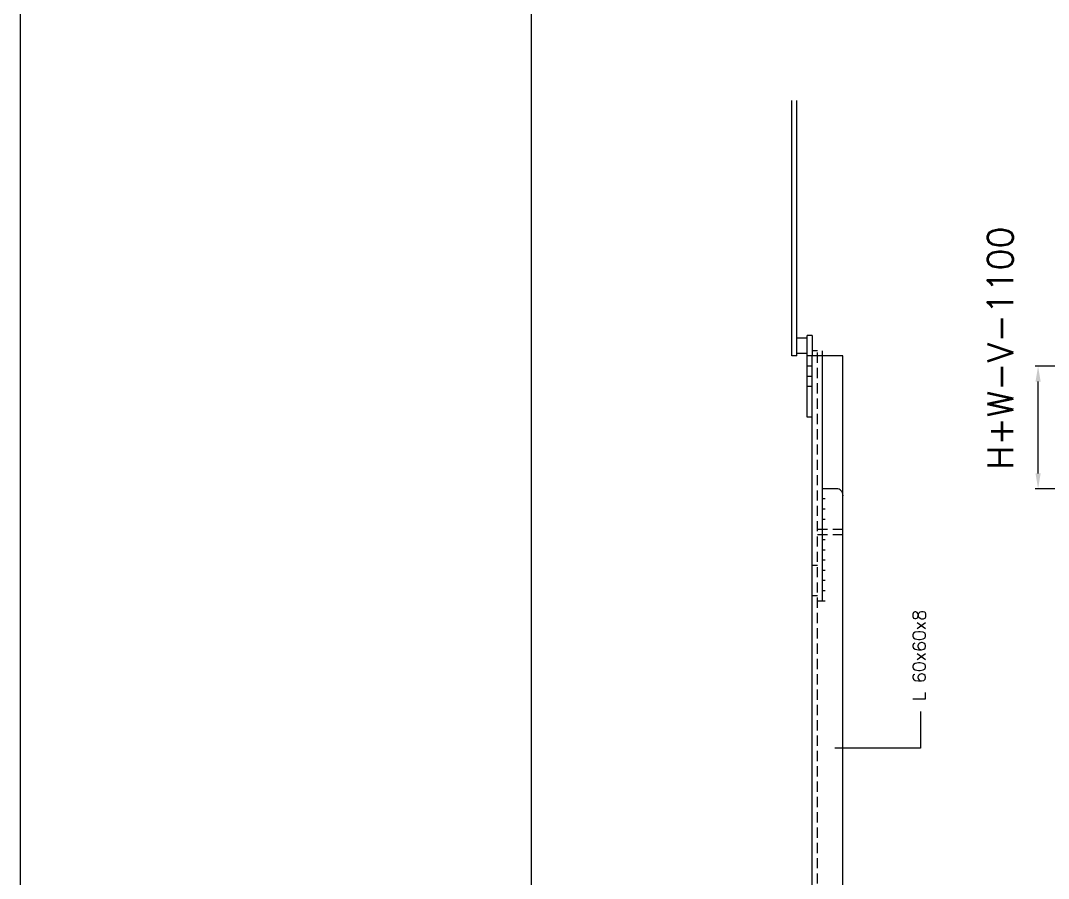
# Model space of a CAD drawing. Header units: metres. Extents: x 444 to 3227, y -3167 to -392.
# Drawn here: x 454.4 to 555, y -2157 to -2073 of the extents above; entities that cross this region are included whole.
import ezdxf

# ---------------------------------------------------------------- set-up
doc = ezdxf.new("R2010")
doc.units = ezdxf.units.M
doc.linetypes.add('DASHEDX2', pattern=[1.5, 1, -0.5])
doc.layers.get('DEFPOINTS').update_dxf_attribs({"linetype": 'CONTINUOUS'})
for name, color, linetype in [('BANGUNAN', 7, 'CONTINUOUS'), ('DIMENSI', 7, 'CONTINUOUS'), ('KOP', 7, 'CONTINUOUS')]:
    doc.layers.add(name, color=color, linetype=linetype)
doc.styles.get("Standard").update_dxf_attribs({"font": 'Simplex.shx', "height": 2.5})
doc.dimstyles.new('Skala 200', dxfattribs={"dimtxt": 0.2, "dimasz": 1.5, "dimexe": 0.3, "dimexo": 0.1, "dimgap": 0.05, "dimtad": 3, "dimtih": 1, "dimtoh": 1, "dimdec": 0, "dimlfac": 2, "dimzin": 0, "dimdsep": 46, "dimtxsty": 'Standard', "dimcen": -0.2, "dimclrd": 8, "dimclre": 8, "dimclrt": 10, "dimadec": 0, "dimazin": 0, "dimtfac": 1, "dimtdec": 0, "dimtofl": 0, "dimtmove": 0, "dimatfit": 3, "dimfxl": 1, "dimtolj": 1, "dimtzin": 0, "dimarcsym": 0})

# ---------------------------------------------------------------- blocks, each defined once
blk = doc.blocks.new('*D137')
at = {"layer": 'DEFPOINTS', "color": 0}
for p in [(554.03, -2106.84), (560.13, -2106.84), (560.13, -2118.84)]:
    blk.add_point(p, dxfattribs=at)
at = {"layer": 'DIMENSI', "color": 8, "lineweight": -2}
for p, q in [((560.03, -2106.84), (553.73, -2106.84)), ((554.03, -2117.34), (554.03, -2108.34)), ((560.03, -2118.84), (553.73, -2118.84))]:
    blk.add_line(p, q, dxfattribs=at)
at = {"layer": 'DIMENSI', "color": 8}
for points in [[(553.78, -2108.34), (554.28, -2108.34), (554.03, -2106.84)], [(553.78, -2117.34), (554.28, -2117.34), (554.03, -2118.84)]]:
    blk.add_solid(points, dxfattribs=at)
at = {"layer": 'DIMENSI', "color": 10, "insert": (550.34, -2105.07), "char_height": 2.5, "attachment_point": 5, "rotation": 90}
blk.add_mtext('\\A1;H+W-V-1100', dxfattribs=at)

msp = doc.modelspace()

# ---------------------------------------------------------------- linework, layer by layer
at = {"layer": 'BANGUNAN', "color": 2}
for p, q in [((529.92763, -2105.83783), (529.92763, -2080.83783)), ((530.42763, -2105.83783), (530.42763, -2080.83783)), ((531.42763, -2104.08783), (530.42763, -2104.08783)), ((531.42763, -2111.83783), (531.42763, -2103.83783)), ((531.92763, -2103.83783), (531.42763, -2103.83783)), ((531.92763, -2103.83783), (531.92763, -2105.83783)), ((532.42763, -2105.33783), (531.92763, -2105.33783)), ((530.42763, -2105.83783), (529.92763, -2105.83783)), ((531.42763, -2105.58783), (530.42763, -2105.58783)), ((531.92763, -2105.83783), (531.42763, -2105.83783)), ((531.92763, -2106.83783), (531.42763, -2106.83783)), ((531.92763, -2107.83783), (531.42763, -2107.83783)), ((531.92763, -2108.83783), (531.42763, -2108.83783)), ((531.92763, -2111.83783), (531.42763, -2111.83783)), ((534.42763, -2118.83783), (532.92763, -2118.83783)), ((533.17763, -2119.83783), (532.92763, -2119.83783)), ((533.17763, -2120.83783), (532.92763, -2120.83783)), ((533.17763, -2121.83783), (532.92763, -2121.83783))]:
    msp.add_line(p, q, dxfattribs=at)
at = {"layer": 'BANGUNAN', "color": 2, "linetype": 'DASHEDX2'}
for p, q in [((532.42763, -2199.50236), (532.42763, -2105.33783)), ((534.92763, -2122.83783), (532.42763, -2122.83783)), ((534.92763, -2123.33783), (532.42763, -2123.33783))]:
    msp.add_line(p, q, dxfattribs=at)
at = {"layer": 'BANGUNAN', "color": 2, "linetype": 'ByBlock'}
for p, q in [((532.92763, -2129.83783), (532.92763, -2105.33783)), ((533.17763, -2123.83783), (532.92763, -2123.83783)), ((533.17763, -2124.83783), (532.92763, -2124.83783)), ((532.42763, -2126.33783), (531.92763, -2126.33783)), ((533.17763, -2125.83783), (532.92763, -2125.83783)), ((533.17763, -2126.83783), (532.92763, -2126.83783)), ((533.17763, -2127.83783), (532.92763, -2127.83783)), ((532.42763, -2129.33783), (531.92763, -2129.33783)), ((533.17763, -2128.83783), (532.92763, -2128.83783)), ((532.92763, -2129.83783), (532.42763, -2129.83783)), ((533.17763, -2129.83783), (532.92763, -2129.83783))]:
    msp.add_line(p, q, dxfattribs=at)
at = {"layer": 'BANGUNAN', "color": 3}
for p, q in [((530.42763, -2105.83783), (529.92763, -2105.83783)), ((531.92763, -2196.00236), (531.92763, -2105.83783)), ((534.92763, -2105.83783), (531.92763, -2105.83783)), ((534.92763, -2199.50236), (534.92763, -2105.83783))]:
    msp.add_line(p, q, dxfattribs=at)
at = {"layer": 'BANGUNAN', "color": 2}
msp.add_arc((534.27763, -2119.48783), 0.66708, 347.0053832, 77.0053832, dxfattribs=at)
at = {"layer": 'DIMENSI', "color": 2}
for p, q in [((542.52763, -2140.63783), (542.52763, -2144.03783)), ((542.52763, -2144.23783), (534.12763, -2144.23783)), ((542.52763, -2144.03783), (542.52763, -2144.23783))]:
    msp.add_line(p, q, dxfattribs=at)
at = {"layer": 'KOP', "color": 9}
msp.add_lwpolyline([(1295.44967, -1823.51517), (1295.44967, -2417.51517), (454.44967, -2417.51517), (454.44967, -1823.51517)], close=True, dxfattribs=at)
at = {"layer": 'KOP', "color": 130}
msp.add_lwpolyline([(504.44967, -2407.51517), (504.44967, -1833.51517), (1285.44967, -1833.51517), (1285.44967, -2407.51517)], close=True, dxfattribs=at)

# ---------------------------------------------------------------- texts
at = {"layer": 'DIMENSI', "color": 2}
msp.add_text('L 60x60x8', height=1.25, rotation=90, dxfattribs=at).set_placement((543.02763, -2139.63783))

# ---------------------------------------------------------------- dimensions: what is measured, and where the dimension line sits
at = {"layer": 'DIMENSI'}
dim = msp.add_linear_dim(base=(554.02763, -2106.83783), p1=(560.12763, -2118.83783), p2=(560.12763, -2106.83783), angle=90, text='H+W-V-1100', dimstyle='Skala 200', override={"dimtmove": 2}, dxfattribs=at)
dim.commit()
dim.dimension.update_dxf_attribs({"geometry": '*D137', "text_midpoint": (550.33566, -2105.06659), "dimtype": 161, "text_rotation": 90})

doc.saveas('drawing.dxf')
